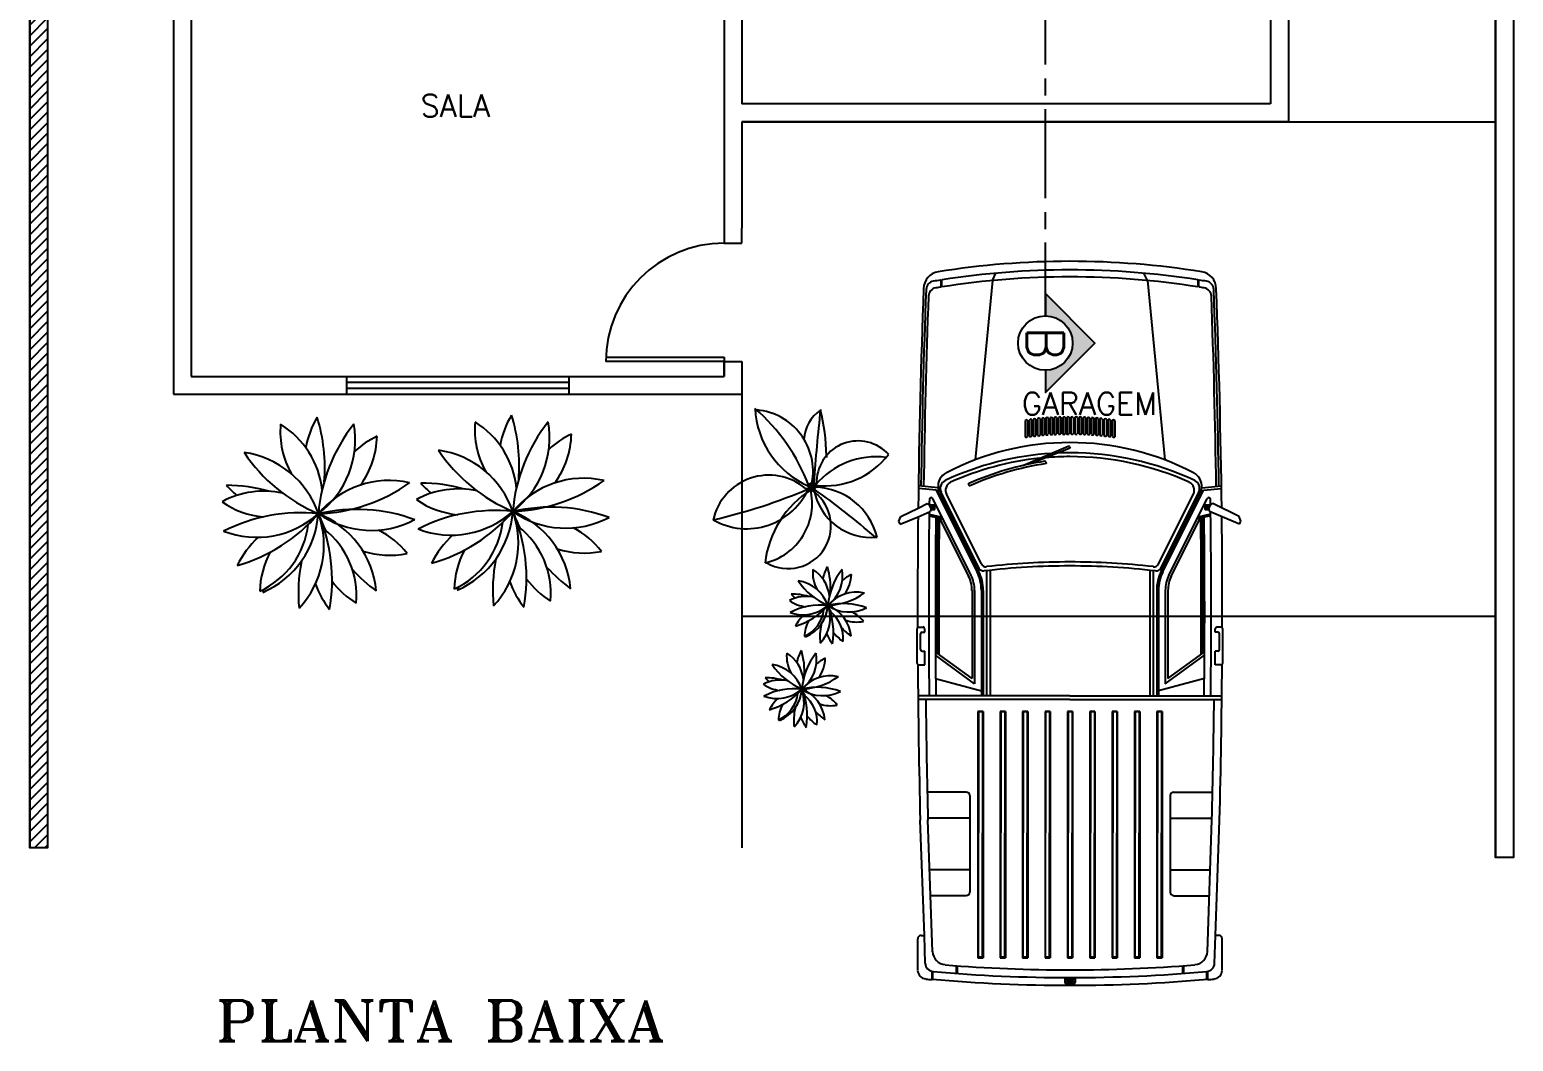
# Model space of a CAD drawing. Header units: millimetres. Extents: x -84873 to 45490, y -31 to 107079.
# Drawn here: x -6260 to 3760, y 20602 to 27433 of the extents above; entities that cross this region are included whole.
import ezdxf
from ezdxf.enums import TextEntityAlignment as Align

# ---------------------------------------------------------------- set-up
doc = ezdxf.new("R2010")
doc.units = ezdxf.units.MM
for name, color, linetype, true_color in [('ARQ-PISO', 9, 'Continuous', 0x808080), ('ARQ-TEXTO3', 3, 'Continuous', 0x00ff00), ('ESQUADRIAS', 7, 'Continuous', 0x992600), ('MOBILIA', 2, 'Continuous', 0xffff00), ('PLANTAS', 3, 'Continuous', 0x00ff00), ('TEXTO2', 6, 'Continuous', 0xff00ff)]:
    doc.layers.add(name, color=color, linetype=linetype, true_color=true_color)
doc.styles.add('textstyle225', font='')
doc.styles.add('textstyle229', font='')
doc.styles.add('textstyle232', font='ROMANS')
doc.styles.add('textstyle234', font='romant', dxfattribs={"width": 1.1})
doc.styles.add('textstyle95', font='arial.ttf')
doc.styles.get('textstyle225').set_extended_font_data('romans')
doc.styles.get('textstyle229').set_extended_font_data('romans')

# ---------------------------------------------------------------- blocks, each defined once
blk = doc.blocks.new('ADC_PLANTA_05')
for centre, radius, start, end in [((0.314, 0.556), 0.57, 174.8109, 209.7634), ((-0.572, 0.096), 0.603, 6.4911, 58.1095), ((0.526, 0.336), 0.621, 149.1947, 169.4253), ((-1.088, 0.314), 1.133, 355.1781, 17.4985), ((1.13, -0.092), 1.133, 141.7672, 175.1781), ((-0.371, 0.501), 0.621, 306.8742, 10.0711), ((0.637, 0.009), 0.57, 114.8109, 133.3223), ((-0.205, 0.546), 0.603, 324.6445, 358.1095), ((0.441, 1.048), 1.133, 213.7672, 247.1781), ((-0.586, -0.198), 0.621, 18.8742, 82.0711), ((0.48, -0.393), 0.621, 77.1947, 140.3916), ((-0.04, 1.136), 1.133, 272.0877, 305.4985), ((-0.365, -0.447), 0.603, 78.0372, 118.1095), ((-0.153, 0.605), 0.621, 221.1947, 230.3566), ((-0.63, -0.937), 1.133, 74.3878, 89.4985), ((-0.321, 0.55), 0.57, 234.8109, 265.0762), ((-0.121, -1.123), 1.133, 83.78, 117.1908), ((-0.415, 0.465), 0.621, 248.887, 312.0839), ((-0.856, 0.744), 1.133, 285.7672, 319.1781), ((-0.619, 0.043), 0.621, 293.1947, 356.3916), ((-0.582, -0.209), 0.621, 316.8409, 20.0378), ((0.7, -0.888), 1.133, 128.0877, 132.5451), ((0.26, -1.1), 1.133, 69.7672, 103.1781), ((-0.227, -0.574), 0.621, 5.1947, 68.3916), ((-1.039, -0.445), 1.133, 349.9181, 23.3289), ((1.066, 0.393), 1.133, 200.0877, 206.1661), ((0.359, 0.512), 0.621, 234.8742, 298.0711), ((-0.633, -0.002), 0.57, 294.8109, 353.229), ((0.011, -0.618), 0.621, 132.0839, 154.0711), ((-0.311, -0.549), 0.57, 354.8109, 51.9435), ((0.149, -0.614), 0.57, 37.6919, 62.7046), ((0.208, -0.54), 0.603, 151.9513, 178.1095), ((0.485, 0.326), 0.603, 252.3181, 280.9905), ((0.999, -0.533), 1.133, 169.1012, 185.1447), ((1.066, 0.393), 1.133, 222.5942, 233.4985), ((0.565, -0.259), 0.621, 200.0378, 218.2219), ((0.575, -0.089), 0.603, 217.0553, 238.1095), ((0.7, -0.888), 1.133, 160.2663, 161.4985)]:
    blk.add_arc(centre, radius, start, end)
blk = doc.blocks.new('*X77')
at = {"color": 0}
for p, q in [((3.792, 6.573), (3.838, 6.573)), ((3.792, 6.572), (3.838, 6.572)), ((3.792, 6.571), (3.838, 6.571)), ((3.792, 6.57), (3.839, 6.57)), ((3.792, 6.569), (3.839, 6.569)), ((3.792, 6.568), (3.839, 6.568)), ((3.792, 6.567), (3.839, 6.567)), ((3.792, 6.566), (3.839, 6.566)), ((3.792, 6.565), (3.839, 6.565)), ((3.792, 6.564), (3.839, 6.564)), ((3.792, 6.563), (3.839, 6.563)), ((3.792, 6.562), (3.839, 6.562)), ((3.792, 6.561), (3.838, 6.561)), ((3.792, 6.56), (3.838, 6.56)), ((3.793, 6.575), (3.837, 6.575)), ((3.793, 6.574), (3.838, 6.574)), ((3.793, 6.559), (3.838, 6.559)), ((3.793, 6.558), (3.837, 6.558)), ((3.793, 6.557), (3.837, 6.557)), ((3.794, 6.577), (3.836, 6.577)), ((3.794, 6.576), (3.837, 6.576)), ((3.794, 6.556), (3.837, 6.556)), ((3.794, 6.555), (3.836, 6.555)), ((3.795, 6.579), (3.835, 6.579)), ((3.795, 6.578), (3.836, 6.578)), ((3.795, 6.554), (3.836, 6.554)), ((3.796, 6.58), (3.835, 6.58)), ((3.796, 6.553), (3.835, 6.553)), ((3.796, 6.552), (3.834, 6.552)), ((3.797, 6.582), (3.833, 6.582)), ((3.797, 6.581), (3.834, 6.581)), ((3.797, 6.551), (3.833, 6.551)), ((3.798, 6.583), (3.832, 6.583)), ((3.798, 6.55), (3.833, 6.55)), ((3.799, 6.584), (3.831, 6.584)), ((3.799, 6.549), (3.832, 6.549)), ((3.8, 6.548), (3.83, 6.548)), ((3.801, 6.585), (3.83, 6.585)), ((3.801, 6.547), (3.829, 6.547)), ((3.802, 6.586), (3.828, 6.586)), ((3.803, 6.546), (3.828, 6.546)), ((3.804, 6.587), (3.827, 6.587)), ((3.805, 6.545), (3.826, 6.545)), ((3.806, 6.588), (3.825, 6.588)), ((3.807, 6.544), (3.823, 6.544)), ((3.809, 6.589), (3.822, 6.589)), ((3.81, 6.543), (3.82, 6.543))]:
    blk.add_line(p, q, dxfattribs=at)
blk = doc.blocks.new('ADC_PLANTA_02')
blk.add_circle((0.001, -0.002), 0.0237)
for centre, radius, start, end in [((0.163, 0.264), 0.289, 59.973, 237.8504), ((0.413, 0.114), 0.412, 103.1908, 193.5355), ((-0.347, 0.589), 0.67, 301.9236, 353.662), ((-0.395, -0.046), 0.388, 9.3935, 96.2949), ((-0.007, 0.446), 0.443, 193.8873, 268.0742), ((2.876, 4.117), 5.016, 228.8328, 234.8257), ((1.541, -3.535), 3.859, 103.057, 113.1766), ((0.443, -0.172), 0.456, 60.3724, 157.0521), ((0.293, 0.307), 0.385, 230.173, 347.6819), ((0.04, -0.041), 0.0526, 82.646, 109.9714), ((-0.088, -0.542), 0.536, 82.8828, 142.8069), ((-0.309, -0.029), 0.28, 222.3649, 357.8007), ((-0.429, 0.33), 0.532, 262.4248, 320.0341), ((-12.714, 0.869), 12.735, 353.7297, 355.9667), ((-0.008, -0.035), 0.0225, 120.7219, 193.9446), ((0.411, -0.104), 0.416, 169.2437, 264.8112), ((1.261, 0.47), 1.327, 201.1606, 228.8003), ((-0.214, -0.556), 0.601, 2.5886, 66.6663), ((-0.128, -0.2), 0.0329, 340.4087, 4.5839), ((1.289, -0.19), 1.384, 180.8498, 193.7048), ((-0.205, -0.302), 0.262, 304.6316, 356.3132)]:
    blk.add_arc(centre, radius, start, end)
at = {"xscale": -1, "rotation": 95.0170936070339}
blk.add_blockref('*X77', (6.208, 4.372), dxfattribs=at)
blk = doc.blocks.new('ADC_IND_CORTE1')
at = {"transparency": 33554687}
h = blk.add_hatch(color=256, dxfattribs=at)
edge = h.paths.add_edge_path(flags=0)
edge.add_line((0.184, 0), (0.334, 0))
edge.add_line((0.334, 0), (0, 0.334))
edge.add_line((0, 0.334), (-0.334, 0))
edge.add_line((-0.334, 0), (-0.184, 0))
edge.add_arc((0, 0), 0.184, 0, 180, ccw=False)
for p, q in [((-1.881, 0), (-2.482, 0)), ((-1.672, 0), (-1.786, 0)), ((-0.979, 0), (-1.58, 0)), ((-0.77, 0), (-0.884, 0)), ((-0.184, 0), (-0.679, 0))]:
    blk.add_line(p, q)
blk.add_lwpolyline([(0.184, 0), (0.334, 0), (0, 0.334), (-0.334, 0), (-0.184, 0)])
blk.add_circle((0, 0), 0.184)
at = {"style": 'textstyle95'}
blk.add_attdef('A', text='', height=0.25, dxfattribs=at).set_placement((0, 0), align=Align.MIDDLE)
blk = doc.blocks.new('A$C00031E96')
at = {"layer": 'MOBILIA'}
for p, q in [((0.285, 4.716), (0.285, 4.76)), ((0.29, 4.716), (0.29, 4.762)), ((0.632, 4.76), (0.655, 4.808)), ((1.678, 4.76), (1.655, 4.808)), ((1.678, 4.76), (1.655, 4.808)), ((2.02, 4.716), (2.02, 4.762)), ((2.026, 4.716), (2.026, 4.76)), ((0.836, 3.51), (1.144, 3.64)), ((1.156, 3.627), (0.889, 3.521)), ((1.152, 3.637), (1.156, 3.627)), ((0.993, 3.534), (0.994, 3.524)), ((0.265, 3.359), (0.132, 3.372)), ((0.253, 3.343), (0.132, 3.354)), ((0.53, 2.788), (0.253, 3.343)), ((0.539, 2.796), (0.276, 3.323)), ((0.541, 2.817), (0.285, 3.33)), ((0.557, 2.846), (0.321, 3.317)), ((0.47, 3.381), (0.474, 3.372)), ((1.754, 2.846), (1.989, 3.317)), ((1.769, 2.817), (2.025, 3.33)), ((1.772, 2.796), (2.035, 3.323)), ((1.781, 2.788), (2.058, 3.343)), ((2.045, 3.359), (2.178, 3.372)), ((2.058, 3.343), (2.179, 3.354)), ((0.012, 3.165), (0.13, 3.223)), ((0.13, 3.223), (0.19, 3.253)), ((0.19, 3.253), (0.206, 3.244)), ((0.213, 3.244), (0.206, 3.244)), ((0.217, 3.218), (0.206, 3.244)), ((0.217, 3.218), (0.212, 3.2)), ((0.215, 3.211), (0.217, 3.211)), ((0.219, 3.213), (0.219, 3.241)), ((0.225, 3.214), (0.225, 3.241)), ((0.488, 2.768), (0.228, 3.288)), ((0.231, 3.214), (0.231, 3.241)), ((0.237, 3.214), (0.237, 3.241)), ((0.242, 3.214), (0.242, 3.241)), ((1.822, 2.768), (2.082, 3.288)), ((2.068, 3.214), (2.068, 3.241)), ((2.074, 3.214), (2.074, 3.241)), ((2.08, 3.214), (2.08, 3.241)), ((2.085, 3.214), (2.085, 3.241)), ((2.091, 3.213), (2.091, 3.241)), ((2.093, 3.218), (2.104, 3.244)), ((2.093, 3.218), (2.098, 3.2)), ((2.095, 3.211), (2.094, 3.211)), ((2.097, 3.244), (2.104, 3.244)), ((2.121, 3.253), (2.104, 3.244)), ((2.298, 3.165), (2.121, 3.253)), ((0, 3.135), (0.012, 3.165)), ((0.009, 3.113), (0, 3.135)), ((0.009, 3.113), (0.129, 3.164)), ((0.129, 3.164), (0.212, 3.2)), ((0.205, 3.182), (0.291, 3.162)), ((0.205, 3.17), (0.298, 3.149)), ((0.472, 2.76), (0.276, 3.154)), ((1.838, 2.76), (2.035, 3.154)), ((2.105, 3.17), (2.013, 3.149)), ((2.105, 3.182), (2.019, 3.162)), ((2.301, 3.113), (2.098, 3.2)), ((2.31, 3.135), (2.298, 3.165)), ((2.301, 3.113), (2.31, 3.135)), ((0.592, 2.8), (0.592, 1.954)), ((0.616, 2.8), (0.616, 1.954)), ((1.695, 2.8), (1.695, 1.954)), ((1.718, 2.8), (1.718, 1.954)), ((0.494, 2.667), (0.494, 2.071)), ((0.511, 2.667), (0.511, 2.036)), ((0.558, 2.667), (0.558, 1.954)), ((0.569, 2.667), (0.569, 1.954)), ((1.741, 2.667), (1.741, 1.954)), ((1.753, 2.667), (1.753, 1.954)), ((1.799, 2.667), (1.799, 2.036)), ((1.817, 2.667), (1.817, 2.071)), ((0.124, 2.175), (0.124, 2.408)), ((0.135, 2.419), (0.162, 2.419)), ((0.174, 2.384), (0.174, 2.408)), ((2.136, 2.384), (2.136, 2.408)), ((2.175, 2.419), (2.148, 2.419)), ((2.187, 2.175), (2.187, 2.408)), ((0.145, 2.268), (0.145, 2.373)), ((0.157, 2.384), (0.174, 2.384)), ((2.154, 2.384), (2.136, 2.384)), ((2.165, 2.268), (2.165, 2.373)), ((0.157, 2.257), (0.174, 2.257)), ((0.174, 2.164), (0.174, 2.257)), ((0.511, 2.036), (0.246, 2.23)), ((0.494, 2.071), (0.258, 2.243)), ((1.799, 2.036), (2.064, 2.23)), ((1.817, 2.071), (2.053, 2.243)), ((2.136, 2.164), (2.136, 2.257)), ((2.154, 2.257), (2.136, 2.257)), ((0.135, 2.164), (0.174, 2.164)), ((2.175, 2.164), (2.136, 2.164)), ((0.247, 2.072), (0.558, 1.989)), ((2.063, 2.072), (1.753, 1.989)), ((1.155, 1.954), (0.129, 1.954)), ((1.155, 1.931), (0.129, 1.931)), ((1.155, 1.954), (2.181, 1.954)), ((1.155, 1.931), (2.181, 1.931)), ((0.568, 1.85), (0.533, 1.85)), ((0.537, 1.846), (0.533, 1.85)), ((0.564, 1.846), (0.537, 1.846)), ((0.564, 1.846), (0.568, 1.85)), ((0.688, 1.846), (0.684, 1.85)), ((0.719, 1.85), (0.684, 1.85)), ((0.715, 1.846), (0.688, 1.846)), ((0.715, 1.846), (0.719, 1.85)), ((0.839, 1.846), (0.835, 1.85)), ((0.87, 1.85), (0.835, 1.85)), ((0.866, 1.846), (0.839, 1.846)), ((0.866, 1.846), (0.87, 1.85)), ((0.991, 1.846), (0.987, 1.85)), ((1.021, 1.85), (0.987, 1.85)), ((1.017, 1.846), (0.991, 1.846)), ((1.017, 1.846), (1.021, 1.85)), ((1.142, 1.846), (1.138, 1.85)), ((1.173, 1.85), (1.138, 1.85)), ((1.169, 1.846), (1.142, 1.846)), ((1.169, 1.846), (1.173, 1.85)), ((1.293, 1.846), (1.289, 1.85)), ((1.324, 1.85), (1.289, 1.85)), ((1.32, 1.846), (1.293, 1.846)), ((1.32, 1.846), (1.324, 1.85)), ((1.444, 1.846), (1.44, 1.85)), ((1.475, 1.85), (1.44, 1.85)), ((1.471, 1.846), (1.444, 1.846)), ((1.471, 1.846), (1.475, 1.85)), ((1.595, 1.846), (1.591, 1.85)), ((1.626, 1.85), (1.591, 1.85)), ((1.622, 1.846), (1.595, 1.846)), ((1.622, 1.846), (1.626, 1.85)), ((1.746, 1.846), (1.742, 1.85)), ((1.777, 1.85), (1.742, 1.85)), ((1.773, 1.846), (1.746, 1.846)), ((1.773, 1.846), (1.777, 1.85)), ((0.172, 0.337), (0.144, 1.115)), ((0.227, 0.227), (0.196, 1.117)), ((2.083, 0.227), (2.114, 1.117)), ((2.139, 0.337), (2.166, 1.115)), ((0.127, 0.101), (0.127, 0.314)), ((0.15, 0.337), (0.169, 0.337)), ((0.178, 0.148), (0.172, 0.337)), ((2.132, 0.148), (2.139, 0.337)), ((2.16, 0.337), (2.141, 0.337)), ((2.184, 0.101), (2.184, 0.314)), ((0.389, 0.133), (0.389, 0.08)), ((0.389, 0.08), (0.389, 0.133)), ((0.393, 0.133), (0.393, 0.08)), ((0.393, 0.08), (0.393, 0.133)), ((0.537, 0.19), (0.533, 0.186)), ((0.533, 0.186), (0.568, 0.186)), ((0.564, 0.19), (0.537, 0.19)), ((0.564, 0.19), (0.568, 0.186)), ((0.688, 0.19), (0.684, 0.186)), ((0.684, 0.186), (0.719, 0.186)), ((0.715, 0.19), (0.688, 0.19)), ((0.715, 0.19), (0.719, 0.186)), ((0.839, 0.19), (0.835, 0.186)), ((0.835, 0.186), (0.87, 0.186)), ((0.866, 0.19), (0.839, 0.19)), ((0.866, 0.19), (0.87, 0.186)), ((0.991, 0.19), (0.987, 0.186)), ((0.987, 0.186), (1.021, 0.186)), ((1.017, 0.19), (0.991, 0.19)), ((1.017, 0.19), (1.021, 0.186)), ((1.142, 0.19), (1.138, 0.186)), ((1.138, 0.186), (1.173, 0.186)), ((1.169, 0.19), (1.142, 0.19)), ((1.169, 0.19), (1.173, 0.186)), ((1.293, 0.19), (1.289, 0.186)), ((1.289, 0.186), (1.324, 0.186)), ((1.32, 0.19), (1.293, 0.19)), ((1.32, 0.19), (1.324, 0.186)), ((1.444, 0.19), (1.44, 0.186)), ((1.44, 0.186), (1.475, 0.186)), ((1.471, 0.19), (1.444, 0.19)), ((1.471, 0.19), (1.475, 0.186)), ((1.595, 0.19), (1.591, 0.186)), ((1.591, 0.186), (1.626, 0.186)), ((1.622, 0.19), (1.595, 0.19)), ((1.622, 0.19), (1.626, 0.186)), ((1.746, 0.19), (1.742, 0.186)), ((1.742, 0.186), (1.777, 0.186)), ((1.773, 0.19), (1.746, 0.19)), ((1.773, 0.19), (1.777, 0.186)), ((1.918, 0.133), (1.918, 0.08)), ((1.918, 0.08), (1.918, 0.129)), ((1.921, 0.133), (1.921, 0.08)), ((1.921, 0.08), (1.921, 0.129)), ((0.224, 0.039), (0.224, 0.094)), ((0.23, 0.041), (0.23, 0.094)), ((1.12, 0.044), (1.12, 0.018)), ((1.12, 0.044), (1.19, 0.044)), ((1.19, 0.044), (1.12, 0.044)), ((1.12, 0.044), (1.12, 0.018)), ((1.184, 0.012), (1.126, 0.012)), ((1.126, 0.012), (1.184, 0.012)), ((1.132, 0.032), (1.132, 0.023)), ((1.132, 0.032), (1.178, 0.032)), ((1.178, 0.032), (1.132, 0.032)), ((1.132, 0.032), (1.132, 0.023)), ((1.178, 0.023), (1.132, 0.023)), ((1.132, 0.023), (1.178, 0.023)), ((1.178, 0.032), (1.178, 0.023)), ((1.178, 0.032), (1.178, 0.023)), ((1.19, 0.044), (1.19, 0.018)), ((1.19, 0.044), (1.19, 0.018)), ((2.08, 0.041), (2.08, 0.094)), ((2.086, 0.039), (2.086, 0.094))]:
    blk.add_line(p, q, dxfattribs=at)
at = {"layer": 'MOBILIA', "color": 1, "true_color": 0xff0000}
for p, q in [((0.632, 4.76), (0.516, 3.549)), ((1.678, 4.76), (1.795, 3.549)), ((0.852, 3.815), (0.852, 3.704)), ((0.869, 3.817), (0.869, 3.705)), ((0.881, 3.819), (0.881, 3.708)), ((0.897, 3.821), (0.897, 3.709)), ((0.909, 3.823), (0.909, 3.711)), ((0.925, 3.824), (0.925, 3.713)), ((0.937, 3.825), (0.937, 3.714)), ((0.953, 3.827), (0.953, 3.716)), ((0.965, 3.828), (0.965, 3.717)), ((0.981, 3.83), (0.981, 3.718)), ((0.993, 3.831), (0.993, 3.719)), ((1.009, 3.832), (1.009, 3.721)), ((1.021, 3.832), (1.021, 3.721)), ((1.037, 3.834), (1.037, 3.722)), ((1.049, 3.834), (1.049, 3.722)), ((1.065, 3.835), (1.065, 3.724)), ((1.077, 3.835), (1.077, 3.724)), ((1.093, 3.837), (1.093, 3.725)), ((1.106, 3.835), (1.106, 3.723)), ((1.122, 3.836), (1.122, 3.725)), ((1.133, 3.835), (1.133, 3.724)), ((1.149, 3.837), (1.149, 3.725)), ((1.161, 3.837), (1.161, 3.725)), ((1.178, 3.835), (1.178, 3.724)), ((1.188, 3.836), (1.188, 3.725)), ((1.205, 3.835), (1.205, 3.723)), ((1.217, 3.837), (1.217, 3.725)), ((1.233, 3.835), (1.233, 3.724)), ((1.245, 3.835), (1.245, 3.724)), ((1.261, 3.834), (1.261, 3.722)), ((1.273, 3.834), (1.273, 3.722)), ((1.289, 3.832), (1.289, 3.721)), ((1.301, 3.832), (1.301, 3.721)), ((1.317, 3.831), (1.317, 3.719)), ((1.329, 3.83), (1.329, 3.718)), ((1.345, 3.828), (1.345, 3.717)), ((1.357, 3.827), (1.357, 3.716)), ((1.374, 3.825), (1.374, 3.714)), ((1.385, 3.824), (1.385, 3.713)), ((1.402, 3.823), (1.402, 3.711)), ((1.414, 3.821), (1.414, 3.709)), ((1.43, 3.819), (1.43, 3.708)), ((1.442, 3.817), (1.442, 3.705)), ((1.458, 3.815), (1.458, 3.704)), ((0.533, 1.85), (0.533, 0.186)), ((0.537, 1.846), (0.537, 1.03)), ((0.564, 1.846), (0.564, 1.03)), ((0.568, 1.85), (0.568, 0.186)), ((0.684, 1.85), (0.684, 0.186)), ((0.688, 1.846), (0.688, 1.03)), ((0.715, 1.846), (0.715, 1.03)), ((0.719, 1.85), (0.719, 0.186)), ((0.835, 1.85), (0.835, 0.186)), ((0.839, 1.846), (0.839, 1.03)), ((0.866, 1.846), (0.866, 1.03)), ((0.87, 1.85), (0.87, 0.186)), ((0.987, 1.85), (0.987, 0.186)), ((0.991, 1.846), (0.991, 1.03)), ((1.017, 1.846), (1.017, 1.03)), ((1.021, 1.85), (1.021, 0.186)), ((1.138, 1.85), (1.138, 0.186)), ((1.142, 1.846), (1.142, 1.03)), ((1.169, 1.846), (1.169, 1.03)), ((1.173, 1.85), (1.173, 0.186)), ((1.289, 1.85), (1.289, 0.186)), ((1.293, 1.846), (1.293, 1.03)), ((1.32, 1.846), (1.32, 1.03)), ((1.324, 1.85), (1.324, 0.186)), ((1.44, 1.85), (1.44, 0.186)), ((1.444, 1.846), (1.444, 1.03)), ((1.471, 1.846), (1.471, 1.03)), ((1.475, 1.85), (1.475, 0.186)), ((1.591, 1.85), (1.591, 0.186)), ((1.595, 1.846), (1.595, 1.03)), ((1.622, 1.846), (1.622, 1.03)), ((1.626, 1.85), (1.626, 0.186)), ((1.742, 1.85), (1.742, 0.186)), ((1.746, 1.846), (1.746, 1.03)), ((1.773, 1.846), (1.773, 1.03)), ((1.777, 1.85), (1.777, 0.186)), ((0.455, 1.304), (0.193, 1.304)), ((1.855, 1.304), (2.118, 1.304)), ((0.478, 1.281), (0.478, 0.629)), ((1.832, 1.281), (1.832, 0.629)), ((0.478, 1.129), (0.196, 1.129)), ((1.832, 1.129), (2.114, 1.129)), ((0.537, 0.19), (0.537, 1.03)), ((0.564, 0.19), (0.564, 1.03)), ((0.688, 0.19), (0.688, 1.03)), ((0.715, 0.19), (0.715, 1.03)), ((0.839, 0.19), (0.839, 1.03)), ((0.866, 0.19), (0.866, 1.03)), ((0.991, 0.19), (0.991, 1.03)), ((1.017, 0.19), (1.017, 1.03)), ((1.142, 0.19), (1.142, 1.03)), ((1.169, 0.19), (1.169, 1.03)), ((1.293, 0.19), (1.293, 1.03)), ((1.32, 0.19), (1.32, 1.03)), ((1.444, 0.19), (1.444, 1.03)), ((1.471, 0.19), (1.471, 1.03)), ((1.595, 0.19), (1.595, 1.03)), ((1.622, 0.19), (1.622, 1.03)), ((1.746, 0.19), (1.746, 1.03)), ((1.773, 0.19), (1.773, 1.03)), ((0.478, 0.78), (0.208, 0.78)), ((1.832, 0.78), (2.102, 0.78)), ((0.455, 0.605), (0.214, 0.605)), ((1.855, 0.605), (2.096, 0.605))]:
    blk.add_line(p, q, dxfattribs=at)
at = {"layer": 'MOBILIA'}
for centre, radius, start, end in [((0.283, 4.704), 0.116, 99.0767, 180), ((1.155, -0.756), 5.645, 90, 99.0767), ((1.155, -0.756), 5.587, 90, 98.8845), ((1.155, -0.756), 5.645, 80.9233, 90), ((1.155, -0.756), 5.587, 81.1155, 90), ((2.027, 4.704), 0.116, 0, 80.9233), ((0.242, 4.697), 0.0581, 99.5062, 177.8414), ((0.258, 4.652), 0.0581, 99.4202, 177.8855), ((1.155, -0.756), 5.587, 98.9932, 99.5062), ((1.155, -0.756), 5.54, 99.0412, 99.4202), ((0.282, 4.76), 0.00233, 0, 98.9932), ((1.155, -0.756), 5.54, 90, 98.9803), ((0.293, 4.762), 0.00233, 98.8845, 180), ((1.155, -0.756), 5.54, 81.0197, 90), ((2.018, 4.762), 0.00233, 0, 81.1155), ((2.028, 4.76), 0.00233, 81.0068, 180), ((1.155, -0.756), 5.54, 80.5798, 80.9588), ((1.155, -0.756), 5.587, 80.4938, 81.0068), ((2.052, 4.652), 0.0581, 2.1145, 80.5798), ((2.068, 4.697), 0.0581, 2.1586, 80.4938), ((57.278, 2.547), 57.152, 177.8376, 179.3221), ((57.278, 2.547), 57.135, 177.8414, 179.1747), ((57.278, 2.547), 57.117, 177.8855, 179.1761), ((-54.968, 2.547), 57.117, 0.8239, 2.1145), ((-54.968, 2.547), 57.135, 0.8253, 2.1586), ((-54.968, 2.547), 57.152, 0.6779, 2.1624), ((1.155, 1.855), 1.81, 90, 117.4304), ((1.147, 3.635), 0.00581, 22.9217, 112.9217), ((1.155, 1.855), 1.81, 62.5696, 90), ((1.155, 1.605), 1.991, 93.5925, 115.0383), ((1.155, 1.605), 1.965, 95.956, 114.213), ((1.309, 1.48), 2.084, 98.9056, 113.6511), ((1.307, 1.486), 2.061, 98.7196, 113.837), ((0.987, 3.533), 0.00581, 8.7453, 98.9056), ((1.155, 1.605), 1.965, 90, 94.754), ((1.155, 1.605), 1.991, 90, 92.3842), ((1.155, 1.605), 1.991, 64.9617, 90), ((1.155, 1.605), 1.965, 65.787, 90), ((0.369, 3.369), 0.105, 117.4304, 185.4064), ((0.337, 3.356), 0.0581, 115.0383, 206.5346), ((1.941, 3.369), 0.105, 354.5936, 62.5696), ((1.973, 3.356), 0.0581, 333.4654, 64.9617), ((0.369, 3.369), 0.105, 185.4064, 206.5346), ((0.373, 3.343), 0.0581, 114.213, 206.5346), ((0.475, 3.384), 0.00581, 113.6511, 203.8113), ((1.937, 3.343), 0.0581, 333.4654, 65.787), ((1.941, 3.369), 0.105, 333.4654, 354.5936), ((0.218, 3.282), 0.0116, 26.5346, 179.2733), ((57.278, 2.559), 57.077, 179.2733, 179.3119), ((0.213, 3.238), 0.00581, 0, 90.9142), ((0.217, 3.213), 0.00233, 270, 0), ((0.222, 3.241), 0.00291, 0, 180), ((0.222, 3.214), 0.00291, 180, 0), ((0.228, 3.241), 0.00291, 0, 180), ((0.228, 3.214), 0.00291, 180, 0), ((0.234, 3.241), 0.00291, 0, 180), ((0.234, 3.214), 0.00291, 180, 0), ((0.239, 3.241), 0.00291, 0, 180), ((0.239, 3.214), 0.00291, 180, 0), ((2.071, 3.241), 0.00291, 0, 180), ((2.071, 3.214), 0.00291, 180, 0), ((2.077, 3.241), 0.00291, 0, 180), ((2.077, 3.214), 0.00291, 180, 0), ((2.083, 3.241), 0.00291, 0, 180), ((2.083, 3.214), 0.00291, 180, 0), ((2.093, 3.282), 0.0116, 0.7267, 153.4654), ((2.088, 3.241), 0.00291, 0, 180), ((2.088, 3.214), 0.00291, 180, 0), ((2.097, 3.238), 0.00581, 89.0858, 180), ((2.094, 3.213), 0.00233, 180, 270), ((-54.968, 2.559), 57.077, 0.6881, 0.7267), ((57.278, 2.547), 57.152, 179.381, 180.1325), ((57.278, 2.559), 57.077, 179.3595, 180.6066), ((57.293, 2.547), 57.047, 179.3845, 180.5951), ((57.293, 2.547), 57.036, 179.387, 180.3057), ((57.293, 2.547), 57.024, 179.3896, 180.3143), ((-54.982, 2.547), 57.024, 359.6857, 0.6104), ((-54.982, 2.547), 57.036, 359.6943, 0.613), ((-54.982, 2.547), 57.047, 359.4049, 0.6155), ((-54.968, 2.559), 57.077, 359.3934, 0.6405), ((-54.968, 2.547), 57.152, 359.8675, 0.619), ((0.572, 2.833), 0.0349, 206.5346, 276.7122), ((0.588, 2.861), 0.0349, 206.5346, 276.4973), ((1.155, -2.119), 4.951, 90, 96.7122), ((1.155, -2.119), 4.978, 90, 96.4973), ((1.155, -2.119), 4.978, 83.5027, 90), ((1.155, -2.119), 4.951, 83.2878, 90), ((1.722, 2.861), 0.0349, 263.5027, 333.4654), ((1.738, 2.833), 0.0349, 263.2878, 333.4654), ((0.278, 2.667), 0.215, 0, 26.5346), ((0.278, 2.667), 0.233, 0, 26.5346), ((0.278, 2.667), 0.279, 0, 26.5346), ((0.278, 2.667), 0.291, 0, 26.5346), ((2.032, 2.667), 0.291, 153.4654, 180), ((2.032, 2.667), 0.279, 153.4654, 180), ((2.032, 2.667), 0.233, 153.4654, 180), ((2.032, 2.667), 0.215, 153.4654, 180), ((0.135, 2.408), 0.0116, 142.0444, 180), ((0.135, 2.408), 0.0116, 90, 142.0444), ((0.162, 2.408), 0.0116, 0, 90), ((2.148, 2.408), 0.0116, 90, 180), ((2.175, 2.408), 0.0116, 37.9556, 90), ((2.175, 2.408), 0.0116, 0, 37.9556), ((0.157, 2.373), 0.0116, 90, 180), ((2.154, 2.373), 0.0116, 0, 90), ((0.157, 2.268), 0.0116, 180, 270), ((2.154, 2.268), 0.0116, 270, 0), ((0.135, 2.175), 0.0116, 180, 226.1452), ((0.135, 2.175), 0.0116, 226.1452, 270), ((57.278, 2.547), 57.152, 180.3812, 181.4359), ((-54.968, 2.547), 57.152, 358.5641, 359.6188), ((2.175, 2.175), 0.0116, 270, 313.8548), ((2.175, 2.175), 0.0116, 313.8548, 0), ((57.278, 2.547), 57.1, 180.6179, 181.4359), ((-54.968, 2.547), 57.1, 358.5641, 359.3821), ((0.15, 0.314), 0.0233, 90, 180), ((2.16, 0.314), 0.0233, 0, 90), ((0.32, 0.232), 0.093, 182.6855, 265.3604), ((1.991, 0.232), 0.093, 274.6396, 357.3145), ((0.187, 0.103), 0.0605, 182.2125, 264.6935), ((0.236, 0.151), 0.0581, 182.6855, 264.9381), ((1.155, 10.525), 10.421, 265.3604, 270), ((1.155, 10.525), 10.421, 270, 274.6396), ((2.074, 0.151), 0.0581, 275.0619, 357.3145), ((2.123, 0.103), 0.0605, 275.3065, 357.7875), ((1.155, 10.525), 10.528, 264.6935, 264.9272), ((1.155, 10.525), 10.525, 264.9261, 270), ((1.155, 10.525), 10.473, 264.9381, 270), ((1.126, 0.018), 0.00581, 180, 270), ((1.126, 0.018), 0.00581, 180, 270), ((1.155, 10.525), 10.473, 270, 275.0619), ((1.155, 10.525), 10.525, 270, 275.0739), ((1.184, 0.018), 0.00581, 270, 0), ((1.184, 0.018), 0.00581, 270, 0), ((1.155, 10.525), 10.528, 275.0728, 275.3065)]:
    blk.add_arc(centre, radius, start, end, dxfattribs=at)
at = {"layer": 'MOBILIA', "color": 1, "true_color": 0xff0000}
for centre, radius, start, end in [((0.861, 3.806), 0.0125, 54.7215, 136.1335), ((0.89, 3.81), 0.0125, 54.7215, 136.1335), ((0.918, 3.814), 0.0125, 54.7215, 136.1335), ((0.946, 3.817), 0.0125, 54.7215, 136.1335), ((0.974, 3.82), 0.0125, 54.7215, 136.1335), ((1.002, 3.822), 0.0125, 54.7215, 136.1335), ((1.03, 3.823), 0.0125, 54.7215, 136.1335), ((1.058, 3.825), 0.0125, 54.7215, 136.1335), ((1.086, 3.826), 0.0125, 54.7215, 136.1335), ((1.115, 3.826), 0.0125, 54.7215, 136.1335), ((1.142, 3.826), 0.0125, 54.7215, 136.1335), ((1.168, 3.826), 0.0125, 43.8665, 125.2785), ((1.196, 3.826), 0.0125, 43.8665, 125.2785), ((1.224, 3.826), 0.0125, 43.8665, 125.2785), ((1.252, 3.825), 0.0125, 43.8665, 125.2785), ((1.28, 3.823), 0.0125, 43.8665, 125.2785), ((1.308, 3.822), 0.0125, 43.8665, 125.2785), ((1.336, 3.82), 0.0125, 43.8665, 125.2785), ((1.364, 3.817), 0.0125, 43.8665, 125.2785), ((1.393, 3.814), 0.0125, 43.8665, 125.2785), ((1.421, 3.81), 0.0125, 43.8665, 125.2785), ((1.449, 3.806), 0.0125, 43.8665, 125.2785), ((0.888, 3.718), 0.0124, 234.4354, 316.8656), ((0.916, 3.721), 0.0124, 234.4354, 316.8656), ((0.944, 3.724), 0.0124, 234.4354, 316.8656), ((0.972, 3.727), 0.0124, 234.4354, 316.8656), ((1, 3.729), 0.0124, 234.4354, 316.8656), ((1.028, 3.731), 0.0124, 234.4354, 316.8656), ((1.056, 3.732), 0.0124, 234.4354, 316.8656), ((1.084, 3.734), 0.0124, 234.4354, 316.8656), ((1.113, 3.733), 0.0124, 234.4354, 316.8656), ((1.14, 3.734), 0.0124, 234.4354, 316.8656), ((1.17, 3.734), 0.0124, 223.1344, 305.5646), ((1.197, 3.733), 0.0124, 223.1344, 305.5646), ((1.226, 3.734), 0.0124, 223.1344, 305.5646), ((1.254, 3.732), 0.0124, 223.1344, 305.5646), ((1.282, 3.731), 0.0124, 223.1344, 305.5646), ((1.31, 3.729), 0.0124, 223.1344, 305.5646), ((1.338, 3.727), 0.0124, 223.1344, 305.5646), ((1.366, 3.724), 0.0124, 223.1344, 305.5646), ((1.394, 3.721), 0.0124, 223.1344, 305.5646), ((1.423, 3.718), 0.0124, 223.1344, 305.5646), ((0.86, 3.714), 0.0124, 234.4354, 316.8656), ((1.451, 3.714), 0.0124, 223.1344, 305.5646), ((0.455, 1.281), 0.0233, 0, 90), ((1.855, 1.281), 0.0233, 90, 180), ((0.455, 0.629), 0.0233, 270, 0), ((1.855, 0.629), 0.0233, 180, 270)]:
    blk.add_arc(centre, radius, start, end, dxfattribs=at)

msp = doc.modelspace()

# ---------------------------------------------------------------- hatches: boundary and pattern name
at = {"layer": 'ARQ-PISO', "ltscale": 0.03, "transparency": 33554687}
h = msp.add_hatch(dxfattribs=at)
h.set_pattern_fill('_USER', color=256, scale=50, angle=45, style=0, pattern_type=0)
h.set_pattern_definition([(45, (65483.98, -1e-11), (-35.35534, 35.35534), [])])
h.paths.add_polyline_path([(-6140, 36812), (-6260, 36812), (-6260, 21909), (-6140, 21909)], flags=0)

# ---------------------------------------------------------------- linework, layer by layer
at = {"ltscale": 0.03}
for p, q in [((-6260, 36812), (-6260, 24972)), ((3640, 36812), (3640, 23602)), ((3760, 36812), (3760, 23602)), ((-6140, 32572), (-6140, 24972)), ((-5290, 28772), (-5290, 24972)), ((-5170, 28652), (-5170, 25092)), ((-1570, 27981), (-1570, 26092)), ((-1450, 27931), (-1450, 26932)), ((2120, 27632), (2120, 26932)), ((-1450, 26812), (-1450, 26092)), ((-1450, 26812), (3640, 26812)), ((-1570, 26092), (-1570, 25992)), ((-1450, 25992), (-1450, 26092)), ((-1570, 25992), (-1450, 25992)), ((-2370, 25222), (-1570, 25222)), ((-1570, 25192), (-2370, 25192)), ((-1570, 25192), (-2370, 25192)), ((-1570, 25222), (-1570, 25192)), ((-1570, 25192), (-1570, 25092)), ((-1570, 25092), (-1570, 25192)), ((-1570, 25192), (-1450, 25192)), ((-1450, 25192), (-1450, 24972)), ((-5170, 25092), (-4120, 25092)), ((-4120, 25092), (-4120, 24972)), ((-4120, 25092), (-2620, 25092)), ((-4120, 25052), (-2620, 25052)), ((-2620, 25092), (-1570, 25092)), ((-2620, 25092), (-2620, 24972)), ((-6260, 24972), (-6260, 21909)), ((-6140, 24972), (-6140, 21909)), ((-5290, 24972), (-4120, 24972)), ((-4120, 25012), (-2620, 25012)), ((-4120, 24972), (-2620, 24972)), ((-2620, 24972), (-1450, 24972)), ((-1450, 24972), (-1450, 23472)), ((-1450, 24972), (-1450, 21909)), ((3640, 23602), (3640, 21843)), ((3760, 23602), (3760, 21843)), ((-1450, 23472), (3640, 23472))]:
    msp.add_line(p, q, dxfattribs=at)
for points in [[(-6140, 40459), (-6140, 21909), (-6260, 21909), (-6260, 40459)], [(2240, 27632), (2240, 26812), (470, 26812), (-1450, 26812)], [(2120, 26932), (470, 26932), (-1450, 26932)]]:
    msp.add_lwpolyline(points, dxfattribs=at)
msp.add_lwpolyline([(3760, 40461), (3760, 21843), (3640, 21843), (3640, 40461)], close=True, dxfattribs=at)
msp.add_arc((-1570, 25192), 800, 90, 180, dxfattribs=at)

# ---------------------------------------------------------------- block references
at = {"layer": 'ESQUADRIAS'}
ref = msp.add_blockref('ADC_IND_CORTE1', (599, 25317), dxfattribs=dict(at, xscale=1000, yscale=1000, zscale=1000, rotation=270))
ref.add_attrib('A', 'B', dxfattribs={"layer": '0', "height": 250, "rotation": 270, "style": 'textstyle232'}).set_placement((599, 25317), align=Align.MIDDLE)
at = {"layer": 'MOBILIA', "xscale": 1000, "yscale": 1000, "zscale": 1000}
msp.add_blockref('A$C00031E96', (-390, 20980), dxfattribs=at)
at = {"layer": 'PLANTAS', "xscale": 1000, "yscale": 1000, "zscale": 1000, "rotation": 180}
msp.add_blockref('ADC_PLANTA_02', (-975, 24347), dxfattribs=at)
at = {"layer": 'PLANTAS'}
for p, xscale, yscale, zscale in [((-4312, 24161), 1000, 1000, 1000), ((-2999, 24176), 1000, 1000, 1000), ((-870, 23544), 400, 400, 400), ((-1046, 22979), 400, 400, 400)]:
    msp.add_blockref('ADC_PLANTA_05', p, dxfattribs=dict(at, xscale=xscale, yscale=yscale, zscale=zscale))

# ---------------------------------------------------------------- texts
at = {"layer": 'ARQ-TEXTO3', "char_height": 150, "attachment_point": 5}
for s, insert, style in [('SALA', (-3385, 26920), 'textstyle225'), ('GARAGEM', (897, 24908), 'textstyle229')]:
    msp.add_mtext(s, dxfattribs=dict(at, insert=insert, style=style))
at = {"layer": 'TEXTO2', "style": 'textstyle234', "width": 1.1}
msp.add_text('PLANTA BAIXA ', height=275, dxfattribs=at).set_placement((-5004, 20602))

doc.saveas('drawing.dxf')
